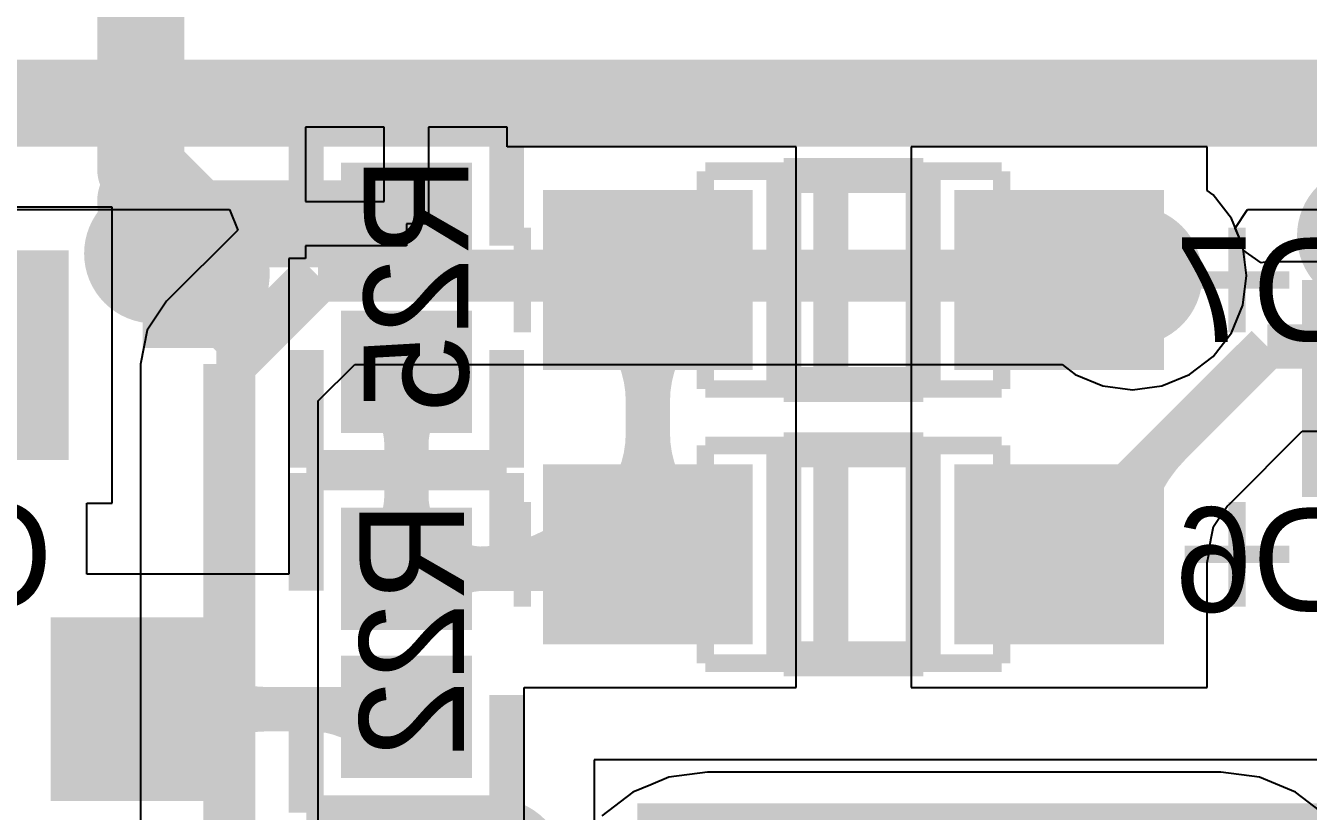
# Model space of a CAD drawing. Extents: x 81 to 196, y 150 to 213.
# Drawn here: x 114.26 to 121.62, y 203.87 to 208.38 of the extents above; entities that cross this region are included whole.
import ezdxf

# ---------------------------------------------------------------- set-up
doc = ezdxf.new("R2010")
doc.units = 0
doc.header["$MEASUREMENT"] = 0
for name, color, linetype in [('BOTTOMLAYER', 5, 'CONTINUOUS'), ('BOTTOMOVERLAY', 54, 'CONTINUOUS'), ('BOTTOMPASTE', 16, 'CONTINUOUS'), ('BOTTOMSOLDER', 6, 'CONTINUOUS'), ('MECHANICAL13', 56, 'CONTINUOUS'), ('MECHANICAL15', 56, 'CONTINUOUS'), ('MULTILAYER', 9, 'CONTINUOUS'), ('TOPLAYER', 1, 'CONTINUOUS')]:
    doc.layers.add(name, color=color, linetype=linetype)

msp = doc.modelspace()

# ---------------------------------------------------------------- linework, layer by layer
at = {"layer": 'BOTTOMLAYER'}
for p, q in [((116.316374, 207.801428), (115.864373, 207.801428)), ((115.864373, 207.801428), (115.864373, 207.374429)), ((116.316374, 207.374429), (116.316374, 207.801428)), ((117.022375, 207.801428), (116.570374, 207.801428)), ((116.570374, 207.801428), (116.570374, 207.247429)), ((117.022375, 207.689023), (117.022375, 207.801428)), ((118.678775, 207.689023), (117.022375, 207.689023)), ((118.678775, 206.159029), (118.678775, 207.689023)), ((121.03877, 207.689023), (119.338773, 207.689023)), ((119.338773, 207.689023), (119.338773, 206.159026)), ((121.03877, 207.438935), (121.03877, 207.689023)), ((121.072557, 207.413009), (121.03877, 207.438935)), ((121.176745, 207.277228), (121.072557, 207.413009)), ((114.754574, 207.342224), (113.763829, 207.342224)), ((114.754574, 205.642228), (114.754574, 207.342224)), ((115.864373, 207.374429), (116.316374, 207.374429)), ((121.242242, 207.119111), (121.176745, 207.277228)), ((116.570374, 207.247429), (116.443374, 207.247429)), ((116.443374, 207.247429), (116.443374, 207.120429)), ((116.443374, 207.120429), (115.864373, 207.120429)), ((115.864373, 207.120429), (115.864373, 207.047427)), ((121.245211, 207.096558), (121.242242, 207.119111)), ((115.864373, 207.047427), (115.768374, 207.047427)), ((115.768374, 207.047427), (115.768374, 205.235228)), ((121.348444, 207.022583), (121.245211, 207.096558)), ((121.382574, 207.029373), (121.348444, 207.022583)), ((121.382587, 207.02937), (121.382574, 207.029373)), ((143.118843, 207.02937), (121.382587, 207.02937)), ((118.67878, 206.159029), (118.678775, 206.159029)), ((118.67878, 206.114223), (118.67878, 206.159029)), ((119.338773, 206.159026), (119.338768, 206.159029)), ((119.338768, 206.159029), (119.338768, 206.114218)), ((119.338773, 206.159026), (119.338773, 206.159026)), ((119.338773, 206.159026), (119.338773, 206.159026)), ((118.678775, 204.584224), (118.678775, 206.114221)), ((118.678775, 206.114221), (118.678777, 206.114221)), ((118.678777, 206.114218), (118.67878, 206.114223)), ((118.678777, 206.114221), (118.678777, 206.114218)), ((119.338768, 206.114218), (119.338773, 206.114218)), ((119.338773, 206.114218), (119.338773, 204.584224)), ((121.16943, 205.642085), (121.584024, 206.056682)), ((121.584024, 206.056682), (145.832924, 206.056682)), ((114.609926, 205.235226), (114.609926, 205.642228)), ((114.609926, 205.642228), (114.754574, 205.642228)), ((121.152725, 205.625382), (121.169415, 205.64207)), ((121.169415, 205.64207), (121.169417, 205.64207)), ((121.169417, 205.64207), (121.169417, 205.64207)), ((121.169417, 205.64207), (121.169425, 205.64207)), ((121.169425, 205.64207), (121.16943, 205.642085)), ((121.16943, 205.642085), (121.16943, 205.642085)), ((121.075303, 205.50951), (121.152725, 205.625382)), ((121.044338, 205.353828), (121.075303, 205.50951)), ((121.03877, 205.302244), (121.048115, 205.349223)), ((121.048117, 205.349223), (121.044338, 205.353828)), ((121.048115, 205.349223), (121.048117, 205.349223)), ((121.03877, 204.584224), (121.03877, 205.302244)), ((115.704582, 205.235226), (114.609926, 205.235226)), ((115.768374, 205.235228), (115.704582, 205.235228)), ((115.704582, 205.235228), (115.704582, 205.235226)), ((117.118374, 203.766224), (117.118374, 204.584224)), ((117.118374, 204.584224), (118.678775, 204.584224)), ((119.338773, 204.584224), (121.03877, 204.584224)), ((121.776117, 204.168672), (117.519978, 204.168672)), ((117.519978, 204.168672), (117.519978, 202.268676))]:
    msp.add_line(p, q, dxfattribs=at)
for points, const_width in [([(114.919374, 207.559026), (114.919374, 208.727429)], 0.499999), ([(115.230971, 207.247429), (114.919374, 207.559026)], 0.499999), ([(116.443374, 207.247429), (115.230971, 207.247429)], 0.499999), ([(117.828776, 205.400023), (117.828776, 206.924023)], 0.254), ([(120.188772, 205.349223), (121.382574, 206.543026)], 0.254), ([(146.034374, 206.543026), (121.382574, 206.543026)], 0.254), ([(116.443374, 205.266224), (116.443374, 206.397428)], 0.254), ([(117.694977, 205.266224), (117.828776, 205.400023)], 0.254), ([(117.694977, 205.266224), (116.443374, 205.266224)], 0.254), ([(116.399371, 204.460226), (114.929585, 204.460226)], 0.254), ([(116.443374, 204.416223), (116.399371, 204.460226)], 0.254)]:
    msp.add_lwpolyline(points, dxfattribs=dict(at, const_width=const_width))
for points, const_width in [([(114.919382, 207.559018, -0.36884), (114.955114, 207.105806)], 0.499999), ([(114.919382, 207.559018, -0.36884), (114.955114, 207.105806)], 0.499999), ([(114.919382, 207.559018, -0.36884), (114.955114, 207.105806)], 0.499999), ([(114.919382, 207.559018, -0.36884), (114.955114, 207.105806)], 0.499999), ([(115.030928, 207.11178, -0.198912), (114.919374, 207.381099)], 0.499999), ([(115.030928, 207.11178, -0.198912), (114.919374, 207.381099)], 0.499999), ([(115.030928, 207.11178, -0.198912), (114.919374, 207.381099)], 0.499999), ([(115.030928, 207.11178, -0.198912), (114.919374, 207.381099)], 0.499999), ([(115.030928, 207.11178, -0.198912), (114.919374, 207.381099)], 0.499999), ([(115.030928, 207.11178, -0.198912), (114.919374, 207.381099)], 0.499999), ([(115.030928, 207.11178, -0.198912), (114.919374, 207.381099)], 0.499999), ([(115.030928, 207.11178, -0.198912), (114.919374, 207.381099)], 0.499999), ([(115.030928, 207.041072, -0.198912), (115.529121, 207.247429)], 0.499999), ([(115.030928, 207.041072, -0.198912), (115.529121, 207.247429)], 0.499999), ([(115.030928, 207.041072, -0.198912), (115.529121, 207.247429)], 0.499999), ([(115.030928, 207.041072, -0.198912), (115.529121, 207.247429)], 0.499999), ([(115.333457, 207.144945, -0.36884), (115.359706, 206.812025)], 0.499999), ([(117.625129, 206.720376, -0.198912), (117.828776, 206.228729)], 0.254), ([(117.625129, 206.720376, -0.198912), (117.828776, 206.228729)], 0.254), ([(117.625129, 206.720376, -0.198912), (117.828776, 206.228729)], 0.254), ([(117.625129, 206.720376, -0.198912), (117.828776, 206.228729)], 0.254), ([(117.625129, 206.720376, -0.198912), (117.828776, 206.228729)], 0.254), ([(117.625129, 206.720376, -0.198912), (117.828776, 206.228729)], 0.254), ([(117.625129, 206.720376, -0.198912), (117.828776, 206.228729)], 0.254), ([(117.828776, 206.228729, -0.198912), (118.032423, 206.720376)], 0.254), ([(117.828776, 206.228729, -0.198912), (118.032423, 206.720376)], 0.254), ([(117.828776, 206.228729, -0.198912), (118.032423, 206.720376)], 0.254), ([(117.828776, 206.228729, -0.198912), (118.032423, 206.720376)], 0.254), ([(117.828776, 206.228729, -0.198912), (118.032423, 206.720376)], 0.254), ([(117.828776, 206.228729, -0.198912), (118.032423, 206.720376)], 0.254), ([(117.828776, 206.228729, -0.198912), (118.032423, 206.720376)], 0.254), ([(116.321045, 206.275099, -0.198912), (116.443374, 205.979771)], 0.254), ([(116.321045, 206.275099, -0.198912), (116.443374, 205.979771)], 0.254), ([(116.321045, 206.275099, -0.198912), (116.443374, 205.979771)], 0.254), ([(116.321045, 206.275099, -0.198912), (116.443374, 205.979771)], 0.254), ([(116.321045, 206.275099, -0.198912), (116.443374, 205.979771)], 0.254), ([(116.321045, 206.275099, -0.198912), (116.443374, 205.979771)], 0.254), ([(116.321045, 206.275099, -0.198912), (116.443374, 205.979771)], 0.254), ([(116.443374, 205.979771, -0.198912), (116.565703, 206.275099)], 0.254), ([(116.443374, 205.979771, -0.198912), (116.565703, 206.275099)], 0.254), ([(116.443374, 205.979771, -0.198912), (116.565703, 206.275099)], 0.254), ([(116.443374, 205.979771, -0.198912), (116.565703, 206.275099)], 0.254), ([(116.443374, 205.979771, -0.198912), (116.565703, 206.275099)], 0.254), ([(116.443374, 205.979771, -0.198912), (116.565703, 206.275099)], 0.254), ([(116.443374, 205.979771, -0.198912), (116.565703, 206.275099)], 0.254), ([(117.828776, 206.044518, -0.198912), (117.625129, 205.55287)], 0.254), ([(117.828776, 206.044518, -0.198912), (117.625129, 205.55287)], 0.254), ([(117.828776, 206.044518, -0.198912), (117.625129, 205.55287)], 0.254), ([(117.828776, 206.044518, -0.198912), (117.625129, 205.55287)], 0.254), ([(117.828776, 206.044518, -0.198912), (117.625129, 205.55287)], 0.254), ([(117.828776, 206.044518, -0.198912), (117.625129, 205.55287)], 0.254), ([(117.828776, 206.044518, -0.198912), (117.625129, 205.55287)], 0.254), ([(118.032423, 205.55287, -0.198912), (117.828776, 206.044518)], 0.254), ([(118.032423, 205.55287, -0.198912), (117.828776, 206.044518)], 0.254), ([(118.032423, 205.55287, -0.198912), (117.828776, 206.044518)], 0.254), ([(118.032423, 205.55287, -0.198912), (117.828776, 206.044518)], 0.254), ([(118.032423, 205.55287, -0.198912), (117.828776, 206.044518)], 0.254), ([(118.032423, 205.55287, -0.198912), (117.828776, 206.044518)], 0.254), ([(118.032423, 205.55287, -0.198912), (117.828776, 206.044518)], 0.254), ([(120.561771, 205.349223, -0.198912), (120.825522, 205.985971)], 0.254), ([(120.561771, 205.349223, -0.198912), (120.825522, 205.985971)], 0.254), ([(120.561771, 205.349223, -0.198912), (120.825522, 205.985971)], 0.254), ([(120.561771, 205.349223, -0.198912), (120.825522, 205.985971)], 0.254), ([(120.561771, 205.349223, -0.198912), (120.825522, 205.985971)], 0.254), ([(120.561771, 205.349223, -0.198912), (120.825522, 205.985971)], 0.254), ([(120.561771, 205.349223, -0.198912), (120.825522, 205.985971)], 0.254), ([(120.620318, 205.780767, -0.198912), (120.27377, 205.637224)], 0.254), ([(120.620318, 205.780767, -0.198912), (120.27377, 205.637224)], 0.254), ([(120.620318, 205.780767, -0.198912), (120.27377, 205.637224)], 0.254), ([(120.620318, 205.780767, -0.198912), (120.27377, 205.637224)], 0.254), ([(120.620318, 205.780767, -0.198912), (120.27377, 205.637224)], 0.254), ([(120.620318, 205.780767, -0.198912), (120.27377, 205.637224)], 0.254), ([(120.620318, 205.780767, -0.198912), (120.27377, 205.637224)], 0.254), ([(116.443374, 205.683881, -0.198912), (116.321045, 205.388553)], 0.254), ([(116.443374, 205.683881, -0.198912), (116.321045, 205.388553)], 0.254), ([(116.443374, 205.683881, -0.198912), (116.321045, 205.388553)], 0.254), ([(116.443374, 205.683881, -0.198912), (116.321045, 205.388553)], 0.254), ([(116.443374, 205.683881, -0.198912), (116.321045, 205.388553)], 0.254), ([(116.443374, 205.683881, -0.198912), (116.321045, 205.388553)], 0.254), ([(116.443374, 205.683881, -0.198912), (116.321045, 205.388553)], 0.254), ([(116.565703, 205.388553, -0.198912), (116.443374, 205.683881)], 0.254), ([(116.565703, 205.388553, -0.198912), (116.443374, 205.683881)], 0.254), ([(116.565703, 205.388553, -0.198912), (116.443374, 205.683881)], 0.254), ([(116.565703, 205.388553, -0.198912), (116.443374, 205.683881)], 0.254), ([(116.565703, 205.388553, -0.198912), (116.443374, 205.683881)], 0.254), ([(116.565703, 205.388553, -0.198912), (116.443374, 205.683881)], 0.254), ([(116.565703, 205.388553, -0.198912), (116.443374, 205.683881)], 0.254), ([(117.540131, 205.55287, -0.198912), (116.848105, 205.266224)], 0.254), ([(117.540131, 205.55287, -0.198912), (116.848105, 205.266224)], 0.254), ([(117.540131, 205.55287, -0.198912), (116.848105, 205.266224)], 0.254), ([(117.540131, 205.55287, -0.198912), (116.848105, 205.266224)], 0.254), ([(117.540131, 205.55287, -0.198912), (116.848105, 205.266224)], 0.254), ([(117.540131, 205.55287, -0.198912), (116.848105, 205.266224)], 0.254), ([(117.540131, 205.55287, -0.198912), (116.848105, 205.266224)], 0.254), ([(116.886033, 205.266224, -0.198912), (116.590704, 205.388553)], 0.254), ([(116.886033, 205.266224, -0.198912), (116.590704, 205.388553)], 0.254), ([(116.886033, 205.266224, -0.198912), (116.590704, 205.388553)], 0.254), ([(116.886033, 205.266224, -0.198912), (116.590704, 205.388553)], 0.254), ([(116.886033, 205.266224, -0.198912), (116.590704, 205.388553)], 0.254), ([(116.886033, 205.266224, -0.198912), (116.590704, 205.388553)], 0.254), ([(116.886033, 205.266224, -0.198912), (116.590704, 205.388553)], 0.254), ([(116.590704, 205.143895, -0.198912), (116.886033, 205.266224)], 0.254), ([(116.590704, 205.143895, -0.198912), (116.886033, 205.266224)], 0.254), ([(116.590704, 205.143895, -0.198912), (116.886033, 205.266224)], 0.254), ([(116.590704, 205.143895, -0.198912), (116.886033, 205.266224)], 0.254), ([(116.590704, 205.143895, -0.198912), (116.886033, 205.266224)], 0.254), ([(116.590704, 205.143895, -0.198912), (116.886033, 205.266224)], 0.254), ([(116.590704, 205.143895, -0.198912), (116.886033, 205.266224)], 0.254), ([(117.248861, 205.266224, -0.198912), (117.540131, 205.145576)], 0.254), ([(117.248861, 205.266224, -0.198912), (117.540131, 205.145576)], 0.254), ([(117.248861, 205.266224, -0.198912), (117.540131, 205.145576)], 0.254), ([(117.248861, 205.266224, -0.198912), (117.540131, 205.145576)], 0.254), ([(117.248861, 205.266224, -0.198912), (117.540131, 205.145576)], 0.254), ([(117.248861, 205.266224, -0.198912), (117.540131, 205.145576)], 0.254), ([(117.248861, 205.266224, -0.198912), (117.540131, 205.145576)], 0.254), ([(115.649022, 204.460226, -0.198912), (115.140303, 204.670944)], 0.254), ([(115.649022, 204.460226, -0.198912), (115.140303, 204.670944)], 0.254), ([(115.649022, 204.460226, -0.198912), (115.140303, 204.670944)], 0.254), ([(115.649022, 204.460226, -0.198912), (115.140303, 204.670944)], 0.254), ([(115.649022, 204.460226, -0.198912), (115.140303, 204.670944)], 0.254), ([(115.649022, 204.460226, -0.198912), (115.140303, 204.670944)], 0.254), ([(115.649022, 204.460226, -0.198912), (115.140303, 204.670944)], 0.254), ([(116.296044, 204.538552, -0.198912), (116.106948, 204.460226)], 0.254), ([(116.296044, 204.538552, -0.198912), (116.106948, 204.460226)], 0.254), ([(116.296044, 204.538552, -0.198912), (116.106948, 204.460226)], 0.254), ([(116.296044, 204.538552, -0.198912), (116.106948, 204.460226)], 0.254), ([(116.296044, 204.538552, -0.198912), (116.106948, 204.460226)], 0.254), ([(116.296044, 204.538552, -0.198912), (116.106948, 204.460226)], 0.254), ([(116.296044, 204.538552, -0.198912), (116.106948, 204.460226)], 0.254), ([(115.140303, 204.249508, -0.198912), (115.649022, 204.460226)], 0.254), ([(115.140303, 204.249508, -0.198912), (115.649022, 204.460226)], 0.254), ([(115.140303, 204.249508, -0.198912), (115.649022, 204.460226)], 0.254), ([(115.140303, 204.249508, -0.198912), (115.649022, 204.460226)], 0.254), ([(115.140303, 204.249508, -0.198912), (115.649022, 204.460226)], 0.254), ([(115.140303, 204.249508, -0.198912), (115.649022, 204.460226)], 0.254), ([(115.140303, 204.249508, -0.198912), (115.649022, 204.460226)], 0.254), ([(115.894483, 204.460226, -0.198912), (116.296044, 204.293894)], 0.254), ([(115.894483, 204.460226, -0.198912), (116.296044, 204.293894)], 0.254), ([(115.894483, 204.460226, -0.198912), (116.296044, 204.293894)], 0.254), ([(115.894483, 204.460226, -0.198912), (116.296044, 204.293894)], 0.254), ([(115.894483, 204.460226, -0.198912), (116.296044, 204.293894)], 0.254), ([(115.894483, 204.460226, -0.198912), (116.296044, 204.293894)], 0.254), ([(115.894483, 204.460226, -0.198912), (116.296044, 204.293894)], 0.254)]:
    msp.add_lwpolyline(points, format="xyb", dxfattribs=dict(at, const_width=const_width))
for points, const_width in [([(114.919382, 207.43402, 1), (114.919382, 207.684017, 1)], 0.249999), ([(114.919382, 207.43402, 1), (114.919382, 207.684017, 1)], 0.249999), ([(114.919382, 207.43402, 1), (114.919382, 207.684017, 1)], 0.249999), ([(114.919382, 207.43402, 1), (114.919382, 207.684017, 1)], 0.249999), ([(114.919374, 207.256101, 1), (114.919374, 207.506097, 1)], 0.249999), ([(114.919374, 207.256101, 1), (114.919374, 207.506097, 1)], 0.249999), ([(114.919374, 207.256101, 1), (114.919374, 207.506097, 1)], 0.249999), ([(114.919374, 207.256101, 1), (114.919374, 207.506097, 1)], 0.249999), ([(114.919374, 207.256101, 1), (114.919374, 207.506097, 1)], 0.249999), ([(114.919374, 207.256101, 1), (114.919374, 207.506097, 1)], 0.249999), ([(114.919374, 207.256101, 1), (114.919374, 207.506097, 1)], 0.249999), ([(114.919374, 207.256101, 1), (114.919374, 207.506097, 1)], 0.249999), ([(115.529121, 207.12243, 1), (115.529121, 207.372427, 1)], 0.249999), ([(115.529121, 207.12243, 1), (115.529121, 207.372427, 1)], 0.249999), ([(115.529121, 207.12243, 1), (115.529121, 207.372427, 1)], 0.249999), ([(115.529121, 207.12243, 1), (115.529121, 207.372427, 1)], 0.249999), ([(114.995574, 206.926426, 1), (114.995574, 207.226426, 1)], 0.299999), ([(114.955114, 206.980808, 1), (114.955114, 207.230805, 1)], 0.249999), ([(114.955114, 206.980808, 1), (114.955114, 207.230805, 1)], 0.249999), ([(114.955114, 206.980808, 1), (114.955114, 207.230805, 1)], 0.249999), ([(114.955114, 206.980808, 1), (114.955114, 207.230805, 1)], 0.249999), ([(115.030928, 206.986782, 1), (115.030928, 207.236779, 1)], 0.249999), ([(115.030928, 206.986782, 1), (115.030928, 207.236779, 1)], 0.249999), ([(115.030928, 206.986782, 1), (115.030928, 207.236779, 1)], 0.249999), ([(115.030928, 206.986782, 1), (115.030928, 207.236779, 1)], 0.249999), ([(115.030928, 206.986782, 1), (115.030928, 207.236779, 1)], 0.249999), ([(115.030928, 206.986782, 1), (115.030928, 207.236779, 1)], 0.249999), ([(115.030928, 206.986782, 1), (115.030928, 207.236779, 1)], 0.249999), ([(115.030928, 206.986782, 1), (115.030928, 207.236779, 1)], 0.249999), ([(115.333457, 207.019947, 1), (115.333457, 207.269944, 1)], 0.249999), ([(115.030928, 206.916073, 1), (115.030928, 207.16607, 1)], 0.249999), ([(115.030928, 206.916073, 1), (115.030928, 207.16607, 1)], 0.249999), ([(115.030928, 206.916073, 1), (115.030928, 207.16607, 1)], 0.249999), ([(115.030928, 206.916073, 1), (115.030928, 207.16607, 1)], 0.249999), ([(120.608974, 206.799426, 1), (120.608974, 207.099426, 1)], 0.299999), ([(115.359706, 206.687026, 1), (115.359706, 206.937023, 1)], 0.249999), ([(117.625129, 206.656876, 1), (117.625129, 206.783876, 1)], 0.127), ([(117.625129, 206.656876, 1), (117.625129, 206.783876, 1)], 0.127), ([(117.625129, 206.656876, 1), (117.625129, 206.783876, 1)], 0.127), ([(117.625129, 206.656876, 1), (117.625129, 206.783876, 1)], 0.127), ([(117.625129, 206.656876, 1), (117.625129, 206.783876, 1)], 0.127), ([(117.625129, 206.656876, 1), (117.625129, 206.783876, 1)], 0.127), ([(117.625129, 206.656876, 1), (117.625129, 206.783876, 1)], 0.127), ([(118.032423, 206.656876, 1), (118.032423, 206.783876, 1)], 0.127), ([(118.032423, 206.656876, 1), (118.032423, 206.783876, 1)], 0.127), ([(118.032423, 206.656876, 1), (118.032423, 206.783876, 1)], 0.127), ([(118.032423, 206.656876, 1), (118.032423, 206.783876, 1)], 0.127), ([(118.032423, 206.656876, 1), (118.032423, 206.783876, 1)], 0.127), ([(118.032423, 206.656876, 1), (118.032423, 206.783876, 1)], 0.127), ([(118.032423, 206.656876, 1), (118.032423, 206.783876, 1)], 0.127), ([(116.321045, 206.211599, 1), (116.321045, 206.338599, 1)], 0.127), ([(116.321045, 206.211599, 1), (116.321045, 206.338599, 1)], 0.127), ([(116.321045, 206.211599, 1), (116.321045, 206.338599, 1)], 0.127), ([(116.321045, 206.211599, 1), (116.321045, 206.338599, 1)], 0.127), ([(116.321045, 206.211599, 1), (116.321045, 206.338599, 1)], 0.127), ([(116.321045, 206.211599, 1), (116.321045, 206.338599, 1)], 0.127), ([(116.321045, 206.211599, 1), (116.321045, 206.338599, 1)], 0.127), ([(116.565703, 206.211599, 1), (116.565703, 206.338599, 1)], 0.127), ([(116.565703, 206.211599, 1), (116.565703, 206.338599, 1)], 0.127), ([(116.565703, 206.211599, 1), (116.565703, 206.338599, 1)], 0.127), ([(116.565703, 206.211599, 1), (116.565703, 206.338599, 1)], 0.127), ([(116.565703, 206.211599, 1), (116.565703, 206.338599, 1)], 0.127), ([(116.565703, 206.211599, 1), (116.565703, 206.338599, 1)], 0.127), ([(116.565703, 206.211599, 1), (116.565703, 206.338599, 1)], 0.127), ([(117.828776, 206.165229, 1), (117.828776, 206.292229, 1)], 0.127), ([(117.828776, 206.165229, 1), (117.828776, 206.292229, 1)], 0.127), ([(117.828776, 206.165229, 1), (117.828776, 206.292229, 1)], 0.127), ([(117.828776, 206.165229, 1), (117.828776, 206.292229, 1)], 0.127), ([(117.828776, 206.165229, 1), (117.828776, 206.292229, 1)], 0.127), ([(117.828776, 206.165229, 1), (117.828776, 206.292229, 1)], 0.127), ([(117.828776, 206.165229, 1), (117.828776, 206.292229, 1)], 0.127), ([(117.828776, 206.165229, 1), (117.828776, 206.292229, 1)], 0.127), ([(117.828776, 206.165229, 1), (117.828776, 206.292229, 1)], 0.127), ([(117.828776, 206.165229, 1), (117.828776, 206.292229, 1)], 0.127), ([(117.828776, 206.165229, 1), (117.828776, 206.292229, 1)], 0.127), ([(117.828776, 206.165229, 1), (117.828776, 206.292229, 1)], 0.127), ([(117.828776, 206.165229, 1), (117.828776, 206.292229, 1)], 0.127), ([(117.828776, 206.165229, 1), (117.828776, 206.292229, 1)], 0.127), ([(117.828776, 205.981018, 1), (117.828776, 206.108018, 1)], 0.127), ([(117.828776, 205.981018, 1), (117.828776, 206.108018, 1)], 0.127), ([(117.828776, 205.981018, 1), (117.828776, 206.108018, 1)], 0.127), ([(117.828776, 205.981018, 1), (117.828776, 206.108018, 1)], 0.127), ([(117.828776, 205.981018, 1), (117.828776, 206.108018, 1)], 0.127), ([(117.828776, 205.981018, 1), (117.828776, 206.108018, 1)], 0.127), ([(117.828776, 205.981018, 1), (117.828776, 206.108018, 1)], 0.127), ([(117.828776, 205.981018, 1), (117.828776, 206.108018, 1)], 0.127), ([(117.828776, 205.981018, 1), (117.828776, 206.108018, 1)], 0.127), ([(117.828776, 205.981018, 1), (117.828776, 206.108018, 1)], 0.127), ([(117.828776, 205.981018, 1), (117.828776, 206.108018, 1)], 0.127), ([(117.828776, 205.981018, 1), (117.828776, 206.108018, 1)], 0.127), ([(117.828776, 205.981018, 1), (117.828776, 206.108018, 1)], 0.127), ([(117.828776, 205.981018, 1), (117.828776, 206.108018, 1)], 0.127), ([(116.443374, 205.916271, 1), (116.443374, 206.043271, 1)], 0.127), ([(116.443374, 205.916271, 1), (116.443374, 206.043271, 1)], 0.127), ([(116.443374, 205.916271, 1), (116.443374, 206.043271, 1)], 0.127), ([(116.443374, 205.916271, 1), (116.443374, 206.043271, 1)], 0.127), ([(116.443374, 205.916271, 1), (116.443374, 206.043271, 1)], 0.127), ([(116.443374, 205.916271, 1), (116.443374, 206.043271, 1)], 0.127), ([(116.443374, 205.916271, 1), (116.443374, 206.043271, 1)], 0.127), ([(116.443374, 205.916271, 1), (116.443374, 206.043271, 1)], 0.127), ([(116.443374, 205.916271, 1), (116.443374, 206.043271, 1)], 0.127), ([(116.443374, 205.916271, 1), (116.443374, 206.043271, 1)], 0.127), ([(116.443374, 205.916271, 1), (116.443374, 206.043271, 1)], 0.127), ([(116.443374, 205.916271, 1), (116.443374, 206.043271, 1)], 0.127), ([(116.443374, 205.916271, 1), (116.443374, 206.043271, 1)], 0.127), ([(116.443374, 205.916271, 1), (116.443374, 206.043271, 1)], 0.127), ([(120.825522, 205.922471, 1), (120.825522, 206.049471, 1)], 0.127), ([(120.825522, 205.922471, 1), (120.825522, 206.049471, 1)], 0.127), ([(120.825522, 205.922471, 1), (120.825522, 206.049471, 1)], 0.127), ([(120.825522, 205.922471, 1), (120.825522, 206.049471, 1)], 0.127), ([(120.825522, 205.922471, 1), (120.825522, 206.049471, 1)], 0.127), ([(120.825522, 205.922471, 1), (120.825522, 206.049471, 1)], 0.127), ([(120.825522, 205.922471, 1), (120.825522, 206.049471, 1)], 0.127), ([(120.620318, 205.717267, 1), (120.620318, 205.844267, 1)], 0.127), ([(120.620318, 205.717267, 1), (120.620318, 205.844267, 1)], 0.127), ([(120.620318, 205.717267, 1), (120.620318, 205.844267, 1)], 0.127), ([(120.620318, 205.717267, 1), (120.620318, 205.844267, 1)], 0.127), ([(120.620318, 205.717267, 1), (120.620318, 205.844267, 1)], 0.127), ([(120.620318, 205.717267, 1), (120.620318, 205.844267, 1)], 0.127), ([(120.620318, 205.717267, 1), (120.620318, 205.844267, 1)], 0.127), ([(116.443374, 205.620381, 1), (116.443374, 205.747381, 1)], 0.127), ([(116.443374, 205.620381, 1), (116.443374, 205.747381, 1)], 0.127), ([(116.443374, 205.620381, 1), (116.443374, 205.747381, 1)], 0.127), ([(116.443374, 205.620381, 1), (116.443374, 205.747381, 1)], 0.127), ([(116.443374, 205.620381, 1), (116.443374, 205.747381, 1)], 0.127), ([(116.443374, 205.620381, 1), (116.443374, 205.747381, 1)], 0.127), ([(116.443374, 205.620381, 1), (116.443374, 205.747381, 1)], 0.127), ([(116.443374, 205.620381, 1), (116.443374, 205.747381, 1)], 0.127), ([(116.443374, 205.620381, 1), (116.443374, 205.747381, 1)], 0.127), ([(116.443374, 205.620381, 1), (116.443374, 205.747381, 1)], 0.127), ([(116.443374, 205.620381, 1), (116.443374, 205.747381, 1)], 0.127), ([(116.443374, 205.620381, 1), (116.443374, 205.747381, 1)], 0.127), ([(116.443374, 205.620381, 1), (116.443374, 205.747381, 1)], 0.127), ([(116.443374, 205.620381, 1), (116.443374, 205.747381, 1)], 0.127), ([(120.27377, 205.573724, 1), (120.27377, 205.700724, 1)], 0.127), ([(120.27377, 205.573724, 1), (120.27377, 205.700724, 1)], 0.127), ([(120.27377, 205.573724, 1), (120.27377, 205.700724, 1)], 0.127), ([(120.27377, 205.573724, 1), (120.27377, 205.700724, 1)], 0.127), ([(120.27377, 205.573724, 1), (120.27377, 205.700724, 1)], 0.127), ([(120.27377, 205.573724, 1), (120.27377, 205.700724, 1)], 0.127), ([(120.27377, 205.573724, 1), (120.27377, 205.700724, 1)], 0.127), ([(117.540131, 205.48937, 1), (117.540131, 205.61637, 1)], 0.127), ([(117.540131, 205.48937, 1), (117.540131, 205.61637, 1)], 0.127), ([(117.540131, 205.48937, 1), (117.540131, 205.61637, 1)], 0.127), ([(117.540131, 205.48937, 1), (117.540131, 205.61637, 1)], 0.127), ([(117.540131, 205.48937, 1), (117.540131, 205.61637, 1)], 0.127), ([(117.540131, 205.48937, 1), (117.540131, 205.61637, 1)], 0.127), ([(117.540131, 205.48937, 1), (117.540131, 205.61637, 1)], 0.127), ([(117.625129, 205.48937, 1), (117.625129, 205.61637, 1)], 0.127), ([(117.625129, 205.48937, 1), (117.625129, 205.61637, 1)], 0.127), ([(117.625129, 205.48937, 1), (117.625129, 205.61637, 1)], 0.127), ([(117.625129, 205.48937, 1), (117.625129, 205.61637, 1)], 0.127), ([(117.625129, 205.48937, 1), (117.625129, 205.61637, 1)], 0.127), ([(117.625129, 205.48937, 1), (117.625129, 205.61637, 1)], 0.127), ([(117.625129, 205.48937, 1), (117.625129, 205.61637, 1)], 0.127), ([(118.032423, 205.48937, 1), (118.032423, 205.61637, 1)], 0.127), ([(118.032423, 205.48937, 1), (118.032423, 205.61637, 1)], 0.127), ([(118.032423, 205.48937, 1), (118.032423, 205.61637, 1)], 0.127), ([(118.032423, 205.48937, 1), (118.032423, 205.61637, 1)], 0.127), ([(118.032423, 205.48937, 1), (118.032423, 205.61637, 1)], 0.127), ([(118.032423, 205.48937, 1), (118.032423, 205.61637, 1)], 0.127), ([(118.032423, 205.48937, 1), (118.032423, 205.61637, 1)], 0.127), ([(116.321045, 205.325053, 1), (116.321045, 205.452053, 1)], 0.127), ([(116.321045, 205.325053, 1), (116.321045, 205.452053, 1)], 0.127), ([(116.321045, 205.325053, 1), (116.321045, 205.452053, 1)], 0.127), ([(116.321045, 205.325053, 1), (116.321045, 205.452053, 1)], 0.127), ([(116.321045, 205.325053, 1), (116.321045, 205.452053, 1)], 0.127), ([(116.321045, 205.325053, 1), (116.321045, 205.452053, 1)], 0.127), ([(116.321045, 205.325053, 1), (116.321045, 205.452053, 1)], 0.127), ([(116.565703, 205.325053, 1), (116.565703, 205.452053, 1)], 0.127), ([(116.565703, 205.325053, 1), (116.565703, 205.452053, 1)], 0.127), ([(116.565703, 205.325053, 1), (116.565703, 205.452053, 1)], 0.127), ([(116.565703, 205.325053, 1), (116.565703, 205.452053, 1)], 0.127), ([(116.565703, 205.325053, 1), (116.565703, 205.452053, 1)], 0.127), ([(116.565703, 205.325053, 1), (116.565703, 205.452053, 1)], 0.127), ([(116.565703, 205.325053, 1), (116.565703, 205.452053, 1)], 0.127), ([(116.590704, 205.325053, 1), (116.590704, 205.452053, 1)], 0.127), ([(116.590704, 205.325053, 1), (116.590704, 205.452053, 1)], 0.127), ([(116.590704, 205.325053, 1), (116.590704, 205.452053, 1)], 0.127), ([(116.590704, 205.325053, 1), (116.590704, 205.452053, 1)], 0.127), ([(116.590704, 205.325053, 1), (116.590704, 205.452053, 1)], 0.127), ([(116.590704, 205.325053, 1), (116.590704, 205.452053, 1)], 0.127), ([(116.590704, 205.325053, 1), (116.590704, 205.452053, 1)], 0.127), ([(120.561771, 205.285723, 1), (120.561771, 205.412723, 1)], 0.127), ([(120.561771, 205.285723, 1), (120.561771, 205.412723, 1)], 0.127), ([(120.561771, 205.285723, 1), (120.561771, 205.412723, 1)], 0.127), ([(120.561771, 205.285723, 1), (120.561771, 205.412723, 1)], 0.127), ([(120.561771, 205.285723, 1), (120.561771, 205.412723, 1)], 0.127), ([(120.561771, 205.285723, 1), (120.561771, 205.412723, 1)], 0.127), ([(120.561771, 205.285723, 1), (120.561771, 205.412723, 1)], 0.127), ([(116.848105, 205.202724, 1), (116.848105, 205.329724, 1)], 0.127), ([(116.848105, 205.202724, 1), (116.848105, 205.329724, 1)], 0.127), ([(116.848105, 205.202724, 1), (116.848105, 205.329724, 1)], 0.127), ([(116.848105, 205.202724, 1), (116.848105, 205.329724, 1)], 0.127), ([(116.848105, 205.202724, 1), (116.848105, 205.329724, 1)], 0.127), ([(116.848105, 205.202724, 1), (116.848105, 205.329724, 1)], 0.127), ([(116.848105, 205.202724, 1), (116.848105, 205.329724, 1)], 0.127), ([(116.886033, 205.202724, 1), (116.886033, 205.329724, 1)], 0.127), ([(116.886033, 205.202724, 1), (116.886033, 205.329724, 1)], 0.127), ([(116.886033, 205.202724, 1), (116.886033, 205.329724, 1)], 0.127), ([(116.886033, 205.202724, 1), (116.886033, 205.329724, 1)], 0.127), ([(116.886033, 205.202724, 1), (116.886033, 205.329724, 1)], 0.127), ([(116.886033, 205.202724, 1), (116.886033, 205.329724, 1)], 0.127), ([(116.886033, 205.202724, 1), (116.886033, 205.329724, 1)], 0.127), ([(116.886033, 205.202724, 1), (116.886033, 205.329724, 1)], 0.127), ([(116.886033, 205.202724, 1), (116.886033, 205.329724, 1)], 0.127), ([(116.886033, 205.202724, 1), (116.886033, 205.329724, 1)], 0.127), ([(116.886033, 205.202724, 1), (116.886033, 205.329724, 1)], 0.127), ([(116.886033, 205.202724, 1), (116.886033, 205.329724, 1)], 0.127), ([(116.886033, 205.202724, 1), (116.886033, 205.329724, 1)], 0.127), ([(116.886033, 205.202724, 1), (116.886033, 205.329724, 1)], 0.127), ([(117.248861, 205.202724, 1), (117.248861, 205.329724, 1)], 0.127), ([(117.248861, 205.202724, 1), (117.248861, 205.329724, 1)], 0.127), ([(117.248861, 205.202724, 1), (117.248861, 205.329724, 1)], 0.127), ([(117.248861, 205.202724, 1), (117.248861, 205.329724, 1)], 0.127), ([(117.248861, 205.202724, 1), (117.248861, 205.329724, 1)], 0.127), ([(117.248861, 205.202724, 1), (117.248861, 205.329724, 1)], 0.127), ([(117.248861, 205.202724, 1), (117.248861, 205.329724, 1)], 0.127), ([(116.590704, 205.080395, 1), (116.590704, 205.207395, 1)], 0.127), ([(116.590704, 205.080395, 1), (116.590704, 205.207395, 1)], 0.127), ([(116.590704, 205.080395, 1), (116.590704, 205.207395, 1)], 0.127), ([(116.590704, 205.080395, 1), (116.590704, 205.207395, 1)], 0.127), ([(116.590704, 205.080395, 1), (116.590704, 205.207395, 1)], 0.127), ([(116.590704, 205.080395, 1), (116.590704, 205.207395, 1)], 0.127), ([(116.590704, 205.080395, 1), (116.590704, 205.207395, 1)], 0.127), ([(117.540131, 205.082076, 1), (117.540131, 205.209076, 1)], 0.127), ([(117.540131, 205.082076, 1), (117.540131, 205.209076, 1)], 0.127), ([(117.540131, 205.082076, 1), (117.540131, 205.209076, 1)], 0.127), ([(117.540131, 205.082076, 1), (117.540131, 205.209076, 1)], 0.127), ([(117.540131, 205.082076, 1), (117.540131, 205.209076, 1)], 0.127), ([(117.540131, 205.082076, 1), (117.540131, 205.209076, 1)], 0.127), ([(117.540131, 205.082076, 1), (117.540131, 205.209076, 1)], 0.127), ([(115.140303, 204.607444, 1), (115.140303, 204.734444, 1)], 0.127), ([(115.140303, 204.607444, 1), (115.140303, 204.734444, 1)], 0.127), ([(115.140303, 204.607444, 1), (115.140303, 204.734444, 1)], 0.127), ([(115.140303, 204.607444, 1), (115.140303, 204.734444, 1)], 0.127), ([(115.140303, 204.607444, 1), (115.140303, 204.734444, 1)], 0.127), ([(115.140303, 204.607444, 1), (115.140303, 204.734444, 1)], 0.127), ([(115.140303, 204.607444, 1), (115.140303, 204.734444, 1)], 0.127), ([(116.296044, 204.475052, 1), (116.296044, 204.602052, 1)], 0.127), ([(116.296044, 204.475052, 1), (116.296044, 204.602052, 1)], 0.127), ([(116.296044, 204.475052, 1), (116.296044, 204.602052, 1)], 0.127), ([(116.296044, 204.475052, 1), (116.296044, 204.602052, 1)], 0.127), ([(116.296044, 204.475052, 1), (116.296044, 204.602052, 1)], 0.127), ([(116.296044, 204.475052, 1), (116.296044, 204.602052, 1)], 0.127), ([(116.296044, 204.475052, 1), (116.296044, 204.602052, 1)], 0.127), ([(115.649022, 204.396726, 1), (115.649022, 204.523726, 1)], 0.127), ([(115.649022, 204.396726, 1), (115.649022, 204.523726, 1)], 0.127), ([(115.649022, 204.396726, 1), (115.649022, 204.523726, 1)], 0.127), ([(115.649022, 204.396726, 1), (115.649022, 204.523726, 1)], 0.127), ([(115.649022, 204.396726, 1), (115.649022, 204.523726, 1)], 0.127), ([(115.649022, 204.396726, 1), (115.649022, 204.523726, 1)], 0.127), ([(115.649022, 204.396726, 1), (115.649022, 204.523726, 1)], 0.127), ([(115.649022, 204.396726, 1), (115.649022, 204.523726, 1)], 0.127), ([(115.649022, 204.396726, 1), (115.649022, 204.523726, 1)], 0.127), ([(115.649022, 204.396726, 1), (115.649022, 204.523726, 1)], 0.127), ([(115.649022, 204.396726, 1), (115.649022, 204.523726, 1)], 0.127), ([(115.649022, 204.396726, 1), (115.649022, 204.523726, 1)], 0.127), ([(115.649022, 204.396726, 1), (115.649022, 204.523726, 1)], 0.127), ([(115.649022, 204.396726, 1), (115.649022, 204.523726, 1)], 0.127), ([(115.894483, 204.396726, 1), (115.894483, 204.523726, 1)], 0.127), ([(115.894483, 204.396726, 1), (115.894483, 204.523726, 1)], 0.127), ([(115.894483, 204.396726, 1), (115.894483, 204.523726, 1)], 0.127), ([(115.894483, 204.396726, 1), (115.894483, 204.523726, 1)], 0.127), ([(115.894483, 204.396726, 1), (115.894483, 204.523726, 1)], 0.127), ([(115.894483, 204.396726, 1), (115.894483, 204.523726, 1)], 0.127), ([(115.894483, 204.396726, 1), (115.894483, 204.523726, 1)], 0.127), ([(116.106948, 204.396726, 1), (116.106948, 204.523726, 1)], 0.127), ([(116.106948, 204.396726, 1), (116.106948, 204.523726, 1)], 0.127), ([(116.106948, 204.396726, 1), (116.106948, 204.523726, 1)], 0.127), ([(116.106948, 204.396726, 1), (116.106948, 204.523726, 1)], 0.127), ([(116.106948, 204.396726, 1), (116.106948, 204.523726, 1)], 0.127), ([(116.106948, 204.396726, 1), (116.106948, 204.523726, 1)], 0.127), ([(116.106948, 204.396726, 1), (116.106948, 204.523726, 1)], 0.127), ([(116.296044, 204.230394, 1), (116.296044, 204.357394, 1)], 0.127), ([(116.296044, 204.230394, 1), (116.296044, 204.357394, 1)], 0.127), ([(116.296044, 204.230394, 1), (116.296044, 204.357394, 1)], 0.127), ([(116.296044, 204.230394, 1), (116.296044, 204.357394, 1)], 0.127), ([(116.296044, 204.230394, 1), (116.296044, 204.357394, 1)], 0.127), ([(116.296044, 204.230394, 1), (116.296044, 204.357394, 1)], 0.127), ([(116.296044, 204.230394, 1), (116.296044, 204.357394, 1)], 0.127), ([(115.140303, 204.186008, 1), (115.140303, 204.313008, 1)], 0.127), ([(115.140303, 204.186008, 1), (115.140303, 204.313008, 1)], 0.127), ([(115.140303, 204.186008, 1), (115.140303, 204.313008, 1)], 0.127), ([(115.140303, 204.186008, 1), (115.140303, 204.313008, 1)], 0.127), ([(115.140303, 204.186008, 1), (115.140303, 204.313008, 1)], 0.127), ([(115.140303, 204.186008, 1), (115.140303, 204.313008, 1)], 0.127), ([(115.140303, 204.186008, 1), (115.140303, 204.313008, 1)], 0.127)]:
    msp.add_lwpolyline(points, format="xyb", close=True, dxfattribs=dict(at, const_width=const_width))
for points in [[(116.768375, 206.94743), (116.768375, 207.547428), (116.118373, 206.94743), (116.118373, 207.547428)], [(117.328777, 206.509023), (118.328775, 206.509023), (117.328777, 207.339024), (118.328775, 207.339024)], [(119.688773, 206.509023), (120.688771, 206.509023), (119.688773, 207.339024), (120.688771, 207.339024)], [(114.404574, 206.992225), (113.554574, 206.992225), (114.404574, 205.992227), (113.554574, 205.992227)], [(116.768375, 206.097429), (116.768375, 206.697428), (116.118373, 206.097429), (116.118373, 206.697428)], [(117.328777, 204.934223), (118.328775, 204.934223), (117.328777, 205.764224), (118.328775, 205.764224)], [(119.688773, 204.934223), (120.688771, 204.934223), (119.688773, 205.764224), (120.688771, 205.764224)], [(116.118373, 205.566223), (116.118373, 204.966224), (116.768375, 205.566223), (116.768375, 204.966224)], [(115.354585, 204.885226), (114.504584, 204.885226), (115.354585, 204.035226), (114.504584, 204.035226)], [(116.118373, 204.716222), (116.118373, 204.116224), (116.768375, 204.716222), (116.768375, 204.116224)]]:
    msp.add_solid(points, dxfattribs=at)
at = {"layer": 'BOTTOMOVERLAY'}
for points, const_width in [([(143.265774, 207.940026), (107.985174, 207.940026)], 0.1), ([(117.018372, 207.797425), (115.868371, 207.797425)], 0.2), ([(115.868371, 207.122425), (115.868371, 207.797425)], 0.2), ([(117.018372, 207.122425), (117.018372, 207.797425)], 0.2), ([(118.60877, 206.324025), (118.608772, 207.52402)], 0.2), ([(118.608772, 207.52402), (119.408776, 207.52403)], 0.2), ([(118.878779, 206.324027), (118.878774, 207.524025)], 0.2), ([(119.408771, 206.324025), (119.408776, 207.52403)], 0.2), ([(115.437585, 206.619226), (114.929585, 206.619226)], 0.17), ([(115.437585, 205.476226), (115.437585, 206.619226)], 0.17), ([(115.868371, 205.847427), (115.868371, 206.522427)], 0.2), ([(117.018372, 205.847427), (117.018372, 206.522427)], 0.2), ([(119.408771, 206.324025), (118.60877, 206.324025)], 0.2), ([(118.60877, 204.749225), (118.608772, 205.94922)], 0.2), ([(118.608772, 205.94922), (119.408776, 205.94923)], 0.2), ([(118.878779, 204.749227), (118.878774, 205.949225)], 0.2), ([(119.408771, 204.749225), (119.408776, 205.94923)], 0.2), ([(117.018372, 205.847427), (115.868371, 205.847427)], 0.2), ([(117.018377, 205.816225), (115.868376, 205.816225)], 0.2), ([(115.868376, 205.141225), (115.868376, 205.816225)], 0.2), ([(117.018377, 205.141225), (117.018377, 205.816225)], 0.2), ([(119.408771, 204.749225), (118.60877, 204.749225)], 0.2), ([(115.868376, 203.866227), (115.868376, 204.541227)], 0.2), ([(117.018377, 203.866227), (117.018377, 204.541227)], 0.2), ([(114.192985, 204.333226), (113.761185, 204.333226)], 0.17), ([(117.018377, 203.866227), (115.868376, 203.866227)], 0.2)]:
    msp.add_lwpolyline(points, dxfattribs=dict(at, const_width=const_width))
at = {"layer": 'BOTTOMPASTE'}
for points in [[(116.768375, 206.94743), (116.768375, 207.547428), (116.118373, 206.94743), (116.118373, 207.547428)], [(117.328777, 206.509023), (118.328775, 206.509023), (117.328777, 207.339024), (118.328775, 207.339024)], [(119.688773, 206.509023), (120.688771, 206.509023), (119.688773, 207.339024), (120.688771, 207.339024)], [(114.404574, 206.992225), (113.554574, 206.992225), (114.404574, 205.992227), (113.554574, 205.992227)], [(116.768375, 206.097429), (116.768375, 206.697428), (116.118373, 206.097429), (116.118373, 206.697428)], [(117.328777, 204.934223), (118.328775, 204.934223), (117.328777, 205.764224), (118.328775, 205.764224)], [(119.688773, 204.934223), (120.688771, 204.934223), (119.688773, 205.764224), (120.688771, 205.764224)], [(116.118373, 205.566223), (116.118373, 204.966224), (116.768375, 205.566223), (116.768375, 204.966224)], [(115.354585, 204.885226), (114.504584, 204.885226), (115.354585, 204.035226), (114.504584, 204.035226)], [(116.118373, 204.716222), (116.118373, 204.116224), (116.768375, 204.716222), (116.768375, 204.116224)]]:
    msp.add_solid(points, dxfattribs=at)
at = {"layer": 'BOTTOMSOLDER', "const_width": 0.401599}
for points in [[(121.955174, 206.977226, 1), (121.955174, 207.378826, 1)], [(114.995574, 206.875626, 1), (114.995574, 207.277226, 1)], [(120.608974, 206.748626, 1), (120.608974, 207.150226, 1)], [(116.951374, 203.345026, 1), (116.951374, 203.746626, 1)]]:
    msp.add_lwpolyline(points, format="xyb", close=True, dxfattribs=at)
at = {"layer": 'BOTTOMSOLDER'}
for points in [[(116.819175, 206.89663), (116.819175, 207.598228), (116.067573, 206.89663), (116.067573, 207.598228)], [(117.227177, 206.407423), (118.430375, 206.407423), (117.227177, 207.440624), (118.430375, 207.440624)], [(119.587173, 206.407423), (120.790371, 206.407423), (119.587173, 207.440624), (120.790371, 207.440624)], [(114.506174, 207.093825), (113.452974, 207.093825), (114.506174, 205.890627), (113.452974, 205.890627)], [(116.819175, 206.046629), (116.819175, 206.748228), (116.067573, 206.046629), (116.067573, 206.748228)], [(117.227177, 204.832623), (118.430375, 204.832623), (117.227177, 205.865824), (118.430375, 205.865824)], [(119.587173, 204.832623), (120.790371, 204.832623), (119.587173, 205.865824), (120.790371, 205.865824)], [(116.067573, 205.617023), (116.067573, 204.915424), (116.819175, 205.617023), (116.819175, 204.915424)], [(115.456185, 204.986826), (114.402984, 204.986826), (115.456185, 203.933626), (114.402984, 203.933626)], [(116.067573, 204.767022), (116.067573, 204.065424), (116.819175, 204.767022), (116.819175, 204.065424)], [(117.768378, 203.920273), (117.768378, 202.517075), (121.67157, 203.920273), (121.67157, 202.517075)]]:
    msp.add_solid(points, dxfattribs=at)
at = {"layer": 'MECHANICAL13', "const_width": 0.1}
for points in [[(119.858775, 207.549026), (118.158773, 207.549026)], [(118.158773, 206.299026), (118.158773, 207.549026)], [(119.858775, 206.299026), (119.858775, 207.549026)], [(119.858775, 206.299026), (118.158773, 206.299026)], [(118.158773, 204.724226), (118.158773, 205.974226)], [(119.858775, 205.974226), (118.158773, 205.974226)], [(119.858775, 204.724226), (119.858775, 205.974226)], [(119.858775, 204.724226), (118.158773, 204.724226)]]:
    msp.add_lwpolyline(points, dxfattribs=at)
at = {"layer": 'MECHANICAL15', "const_width": 0.1}
for points in [[(117.108773, 206.624029), (117.108775, 207.224028)], [(121.208775, 206.624024), (121.208772, 207.224023)], [(121.508774, 206.924023), (120.908778, 206.924026)], [(117.108773, 205.049229), (117.108775, 205.649228)], [(121.208775, 205.049224), (121.208772, 205.649223)], [(121.508774, 205.349223), (120.908778, 205.349226)]]:
    msp.add_lwpolyline(points, dxfattribs=at)
at = {"layer": 'MULTILAYER', "const_width": 0.299999}
for points in [[(114.995574, 206.926426, 1), (114.995574, 207.226426, 1)], [(120.608974, 206.799426, 1), (120.608974, 207.099426, 1)]]:
    msp.add_lwpolyline(points, format="xyb", close=True, dxfattribs=at)
at = {"layer": 'TOPLAYER'}
for p, q in [((113.48546, 207.328272), (115.427326, 207.328272)), ((115.427326, 207.328272), (115.475929, 207.210939)), ((121.199344, 207.222674), (121.2699, 207.328272)), ((121.2699, 207.328272), (138.383434, 207.328272)), ((115.475929, 207.210939), (115.066895, 206.801905)), ((121.242242, 207.119111), (121.199344, 207.222674)), ((121.264581, 206.949426), (121.242242, 207.119111)), ((121.242242, 206.779741), (121.264581, 206.949426)), ((115.066895, 206.801905), (114.956384, 206.636516)), ((121.176745, 206.621624), (121.242242, 206.779741)), ((114.956384, 206.636516), (114.917578, 206.441426)), ((121.072557, 206.485843), (121.176745, 206.621624)), ((120.936776, 206.381655), (121.072557, 206.485843)), ((114.917578, 206.441426), (114.917578, 189.101189)), ((115.93717, 206.230263), (116.146537, 206.43963)), ((116.146537, 206.43963), (120.205617, 206.43963)), ((120.205617, 206.43963), (120.281172, 206.381655)), ((120.281172, 206.381655), (120.439289, 206.316158)), ((120.778659, 206.316158), (120.936776, 206.381655)), ((120.439289, 206.316158), (120.608974, 206.293819)), ((120.608974, 206.293819), (120.778659, 206.316158)), ((115.93717, 202.386011), (115.93717, 206.230263)), ((118.170574, 204.09836), (117.94868, 204.069147)), ((121.116974, 204.09836), (118.170574, 204.09836)), ((121.338868, 204.069147), (121.116974, 204.09836)), ((117.845294, 204.026323), (117.741906, 203.983498)), ((117.94868, 204.069147), (117.845294, 204.026323)), ((121.54564, 203.983498), (121.338868, 204.069147)), ((117.741906, 203.983498), (117.564347, 203.847253)), ((121.723201, 203.847253), (121.54564, 203.983498))]:
    msp.add_line(p, q, dxfattribs=at)
for points, const_width in [([(141.970374, 207.940026), (112.557174, 207.940026)], 0.499999), ([(122.082174, 205.679426), (122.082174, 206.924026)], 1.000001), ([(142.148174, 206.924026), (122.082174, 206.924026)], 1.000001), ([(115.427374, 206.441426), (115.935374, 206.949426)], 0.299999), ([(120.608974, 206.949426), (115.935374, 206.949426)], 0.299999), ([(115.427374, 188.890026), (115.427374, 206.441426)], 0.299999)]:
    msp.add_lwpolyline(points, dxfattribs=dict(at, const_width=const_width))
for points, const_width in [([(114.995574, 206.926426, 1), (114.995574, 207.226426, 1)], 0.299999), ([(120.608974, 206.799426, 1), (120.608974, 207.099426, 1)], 0.299999), ([(120.502909, 206.980493, 1), (120.502909, 207.13049, 1)], 0.15), ([(120.246844, 206.874427, 1), (120.246844, 207.024425, 1)], 0.15), ([(120.246844, 206.874427, 1), (120.246844, 207.024425, 1)], 0.15), ([(120.502909, 206.768362, 1), (120.502909, 206.918359, 1)], 0.15)]:
    msp.add_lwpolyline(points, format="xyb", close=True, dxfattribs=dict(at, const_width=const_width))
at = {"layer": 'TOPLAYER', "const_width": 0.299999}
for points in [[(120.502909, 207.055491, -0.198912), (120.246844, 206.949426)], [(120.246844, 206.949426, -0.198912), (120.502909, 206.843361)]]:
    msp.add_lwpolyline(points, format="xyb", dxfattribs=at)

# ---------------------------------------------------------------- texts
at = {"layer": 'BOTTOMOVERLAY', "text_generation_flag": 2}
for s, p in [('R25', (116.798974, 207.635226)), ('R22', (116.773574, 205.654026))]:
    msp.add_text(s, height=0.599999, rotation=90, dxfattribs=at).set_placement(p)
for s, p in [('D7', (121.878974, 206.568426)), ('Q2', (114.411374, 205.044426)), ('D6', (121.878974, 205.019026))]:
    msp.add_text(s, height=0.599999, dxfattribs=at).set_placement(p)

doc.saveas('drawing.dxf')
